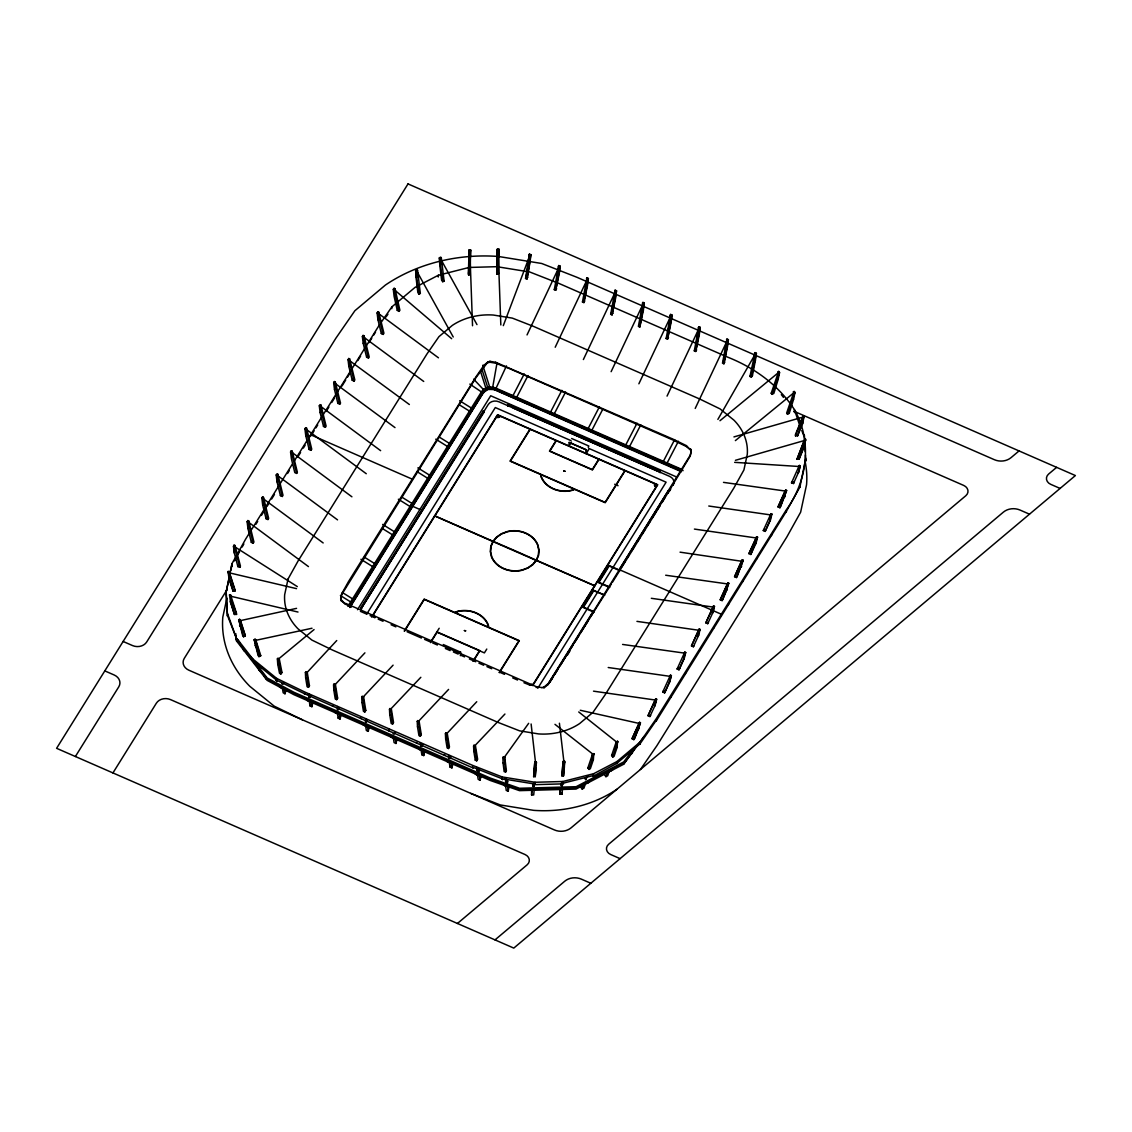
<?xml version="1.0" encoding="UTF-8"?>
<svg xmlns="http://www.w3.org/2000/svg" width="1132" height="1132" viewBox="0 0 1132 1132"><rect width="100%" height="100%" fill="white"/><g stroke="black" fill="none" stroke-linecap="round" stroke-linejoin="round"><path stroke-width="1.5" d="M468.436 273.109L469.044 249.96L470.615 249.917L470.12 274.807L468.549 274.85L468.436 273.109L470.021 273.067L470.12 274.807M468.549 274.85L469.044 249.96M496.722 272.331L497.316 249.167L498.901 249.125L498.405 274.029L496.835 274.071L496.722 272.331L498.306 272.288L498.405 274.029M496.835 274.071L497.316 249.167M470.374 257.304L470.615 249.917M498.66 256.525L498.901 249.125M248.729 522.361L308.456 566.594M263.402 498.844L323.172 542.95M320.88 406.501L380.635 450.663M733.946 436.91L803.013 417.085M735.418 460.314L804.484 440.504M292.254 464.247L245.644 539.101L231.947 563.708L226.032 592.56L229.315 577.334M227.532 616.204L226.004 591.937M227.447 615.935L226.131 590.777M231.947 563.708L231.565 566.608L231.989 565.208M237.055 640.599L237.621 641.335M227.574 613.77L237.479 641.151L227.49 615.553M243.38 649.796L244.526 651.268M252.464 660.48L253.044 661.215M237.564 639.368L252.719 658.909L252.634 660.692L276.632 680.205L304.664 693.789M258.804 669.677L259.95 671.149M276.632 680.205L276.732 678.436L252.719 658.909M279.562 687.011L281.344 687.973M286.269 689.261L284.995 693.774L283.212 692.826L282.264 688.058M310.536 436.528L310.621 434.745L412.274 479.161L412.232 480.053M305.088 693.973L304.154 693.562L473.247 768.062L472.341 767.057M306.97 700.383L308.838 701.203M312.998 702.123L311.88 706.708L310.012 705.887L309.248 701.217M332.327 705.873L333.261 706.283M335.143 712.693L337.025 713.514M341.723 594.569L476.077 377.494L488.076 361.787L484.029 365.197L476.119 376.616L348.415 581.721L341.765 593.677L340.704 599.295L340.732 598.22L341.397 600.936L340.69 599.111M351.415 607.077L345.515 604.219L341.312 599.889M341.171 714.433L340.053 719.032L338.185 718.212L337.421 713.528M361.023 608.846L361.094 607.36L483.548 410.675L483.944 412.373L361.023 608.846L488.26 404.478A7.91 6.537 2.8 0 1 498.901 401.789L660.296 472.313L660.366 470.827L508.367 404.407L508.056 406.275M361.49 609.044L361.561 607.559L484.015 410.888M360.5 718.183L361.433 718.594M363.315 725.004L365.197 725.824M369.343 726.744L368.24 731.343L366.358 730.522L365.594 725.838M391.771 308.668L391.856 306.885L415.02 287.401L438.367 275.232L469.129 267.449L469.044 269.232M388.248 730.31L389.182 730.72M388.715 730.508L388.8 728.739M391.064 737.13L392.945 737.951M397.091 738.871L395.988 743.469L394.106 742.649L393.342 737.965M412.939 504.617L412.855 506.4L419.901 509.471M438.268 277.015L438.367 275.232M415.996 742.436L416.93 742.847M418.812 749.257L420.694 750.077M424.84 750.997L423.722 755.582L421.854 754.761L421.09 750.091M444.168 754.747L445.102 755.157M446.984 761.567L448.866 762.388M453.012 763.308L451.909 767.906L450.027 767.086L449.262 762.402M460.37 655.697L460.696 652.018M483.972 366.075L484.029 365.197M349.901 607.516L483.251 392.79L488.288 388.913L495.193 389.776L681.407 471.153M483.548 410.675L483.944 412.373M483.223 393.384L484.864 390.696M484.836 391.29L488.288 388.913M681.379 471.747L492.378 388.8M475.157 773.878L477.011 775.293L479.727 770.383M495.604 363.16L495.646 362.268L489.845 361.334L489.802 362.226L495.604 363.16L509.485 368.608L673.087 440.093L686.346 446.517L690.591 449.97L686.388 445.626L673.13 439.202L495.646 362.268M481.185 775.618L480.081 780.217L478.199 779.396L477.435 774.712M508.296 405.893L508.367 404.407M502.183 776.948L535.026 782.269L534.941 784.052L502.099 778.731L502.183 776.948L472.865 765.473L304.749 692.006L276.732 678.436M503.853 785.198L505.778 786.471L508.013 781.363M509.145 786.485L508.197 791.141L506.245 790.461L505.48 784.32M536.257 687.577L536.299 686.685L345.557 603.342M531.63 790.221L531.587 795.018L533.696 794.961L534.276 789.032M532.549 790.278L534.658 790.221M535.238 784.052L534.163 784.674L563.495 783.853L562.462 783.302M541.874 687.633L544.082 687.082L543.841 688.072L547.888 684.662L555.826 672.351M588.654 449.645L586.164 453.734L586.475 449.871L569.141 442.287L569.014 446.093L571.476 442.131M559.986 787.914L559.873 794.239L561.981 794.183L562.562 788.254M560.835 789.499L562.944 789.443M593.592 773.722L562.816 781.505L562.731 783.287L593.508 775.505L593.592 773.722L616.94 761.553L640.104 742.068L656.348 718.579L786.301 509.853C807.342 481.029 812.535 441.183 794.395 409.586C778.533 385.022 754.181 367.56 727.211 356.962L559.095 283.495L529.776 272.005L498.66 266.968M586.249 449.984L586.348 453.564M591.286 404.35L591.328 403.459M590.833 616.487L594.159 610.742M587.027 783.344L588.796 782.424M593.734 775.392L592.814 776.439L617.478 763.01L616.6 763.477M667.951 491.26L668.347 492.944L667.951 491.26L619.77 568.66L619.643 570.698L612.454 582.23M620.166 570.344L619.77 568.66M610.785 770.963L612.553 770.043M616.94 761.553L616.855 763.336L640.019 743.851L656.263 720.362M235.81 633.665L236.248 640.599L267.081 680.346L293.825 694.638L490.184 780.443L519.461 790.645L576.032 789.075L623.548 764.312L636.184 746.752M631.373 754.124L632.491 752.667M640.019 743.851L640.104 742.068M660.055 472.695L660.366 470.827M656.489 720.009L655.98 721.367L786.471 511.225L786.004 511.989M670.724 697.128L671.205 696.364M686.346 446.517L686.388 445.626M662.121 502.452L690.152 456.182L691.213 450.55L691.185 451.64L690.506 448.909L691.227 450.748M685.086 674.064L685.567 673.285M699.449 650.985L699.93 650.221M713.825 627.92L714.292 627.156M721.24 615.992L721.325 614.223L619.685 569.806M728.187 604.842L728.668 604.078M742.55 581.777L743.031 581.013M756.912 558.713L757.393 557.935M771.274 535.634L771.755 534.87M794.395 409.586L799.291 424.175M786.216 511.636L799.914 487.029L800.013 485.246M804.385 435.183L805.22 451.753M805.729 459.719L805.758 461.177L805.432 455.036M805.828 458.191L799.914 487.029M684.436 653.122L684.803 652.089L685.737 652.499L684.28 658.329L678.988 669.819L677.12 668.998L684.803 652.089M698.628 630.071L691.482 645.933L693.364 646.754L698.642 635.264L700.1 629.434L699.166 629.024L698.784 630.015M756.091 537.771L756.615 536.752L757.563 537.162L756.105 542.978L750.813 554.468L748.931 553.647L756.261 537.771M770.595 514.664L770.977 513.673L771.925 514.084L770.467 519.913L765.175 531.403L763.293 530.583L770.977 513.673M533.653 776.679L534.799 762.161L536.384 762.119L536.059 768.246L535.238 776.637L533.653 776.679L534.799 762.161M561.939 775.901L563.085 761.383L564.656 761.341L564.344 767.468L563.524 775.859L561.939 775.901L563.085 761.383M336.742 640.542L306.814 672.762M393.087 665.163L363.047 697.128M448.583 689.416L418.458 721.353M476.756 701.727L446.701 733.706M443.263 644.533L460.54 652.159M569.339 442.584L586.433 449.928M240.409 620.619L296.57 608.365M531.587 795.018L532.167 789.089M534.318 783.273L534.021 786.33L532.96 786.358L533.271 783.302M535.747 768.501L535.238 776.637M536.059 765.317L536.384 762.119M559.873 794.239L560.453 788.311M562.604 782.495L562.307 785.537L561.246 785.566L561.543 782.523M564.033 767.722L563.524 775.859M564.344 764.524L564.656 761.341M796.985 459.267L804.597 439.372L805.644 439.343L804.13 447.013L799.079 459.21L796.985 459.267L804.286 440.716M529.394 254.106L528.616 261.407L530.073 261.916L527.031 278.996L525.559 278.486L529.394 254.106L530.866 254.615L530.073 261.916M558.232 269.897L558.769 265.539L560.184 266.161L559.293 273.42L555.713 290.287L554.298 289.679L558.769 265.539M586.404 282.208L586.942 277.849L588.357 278.472L587.466 285.731L583.886 302.598L582.471 301.989L586.942 277.849M614.591 294.518L615.129 290.16L616.53 290.783L615.638 298.041L612.058 314.922L610.657 314.3L615.129 290.16M642.339 306.645L641.971 309.56L643.386 310.168L639.806 327.035L638.391 326.426L642.863 302.286L644.278 302.909L643.386 310.168M670.073 318.771L670.611 314.413L672.026 315.036L671.135 322.295L667.555 339.161L666.14 338.553L670.611 314.413M698.26 331.082L698.784 326.724L700.199 327.346L699.307 334.605L695.727 351.472L694.312 350.863L698.784 326.724M726.602 341.949L726.97 339.034L728.371 339.657L727.48 346.916L723.9 363.797L722.499 363.174L726.97 339.034M278.401 659.093L314.073 629.562M798.768 466.738L799.319 465.45L800.296 465.79L798.796 471.69L793.461 483.534L791.509 482.855L799.319 465.45M754.45 356.905L754.053 359.792L755.384 360.5L752.426 375.668L751.308 377.126L749.964 376.418L755.044 352.576L756.388 353.283L755.384 360.5M525.559 278.486L526.847 273.435M527.356 269.996L528.106 264.846M527.031 278.996L530.866 254.615M555.84 284.726L556.42 281.316M557.001 277.92L557.581 274.51M555.713 290.287L560.184 266.161M583.886 302.598L588.357 278.472M612.483 307.649L613.063 304.239M613.643 300.829L614.223 297.433M612.058 314.922L616.53 290.783M639.651 323.186L640.231 319.776M640.811 316.366L641.391 312.956M639.806 327.035L644.278 302.909M667.979 331.902L668.559 328.492M669.139 325.082L669.72 321.672M667.555 339.161L672.026 315.036M696.152 344.213L696.732 340.803M697.312 337.393L697.892 333.997M695.727 351.472L700.199 327.346M724.027 358.236L723.447 361.632L724.862 362.254M725.485 349.703L726.065 346.307M723.9 363.797L728.371 339.657M777.826 373.121L719.966 420.722M347.906 606.327L481.411 391.898L483.322 389.422L487.623 387.186L492.731 387.045L496.976 363.174M589.008 769.406L592.022 760.463L592.461 754.308L593.791 753.615L593.352 759.77L590.324 768.713L589.008 769.406L587.862 767.921L592.461 754.308M612.766 757.025L615.78 748.082L616.218 741.927L617.548 741.234L617.11 747.403L614.082 756.332L612.766 757.025L611.605 755.553L616.218 741.927M751.308 377.126L756.388 353.283M778.009 374.848L778.703 371.395L771.203 393.243L772.066 394.346L773.835 393.427L778.165 379.404L779.552 372.513L778.703 371.395M793.589 399.271L794.975 392.394L794.112 391.276L786.627 413.109L787.49 414.227L789.259 413.307L793.589 399.271L792.725 398.167M669.847 676.313L608.224 667.512M678.988 669.819L683.558 659.489L685.016 653.659L684.223 653.532M698.642 635.264L697.935 636.41L699.378 630.595L698.571 630.17M727.437 583.871L720.207 599.79L722.089 600.611L722.81 599.451L728.824 583.291L727.89 582.881L727.168 584.041L728.117 584.452L726.659 590.267L722.089 600.611M765.175 531.403L769.746 521.06L771.203 515.244L770.453 514.72M230.772 570.57L231.862 565.491M226.881 598.177L222.82 617.053A117.275 96.885 2.8 0 0 249.875 686.36L274.227 706.156L302.513 719.853M340.746 598.404L341.765 593.677M690.152 456.182L691.171 451.442M633.835 739.649L638.207 729.602L640.443 722.768L639.552 722.287L632.052 738.701L633.835 739.649L634.67 738.559L640.443 722.768M656.645 699.222L654.48 706.198L655.202 705.052L656.645 699.222L655.711 698.812L648.028 715.721L649.909 716.542L650.617 715.382M670.427 675.167L662.744 692.062L664.625 692.883L669.196 682.554L671.375 675.578L670.427 675.167L669.72 676.313L670.653 676.724M664.625 692.883L669.918 681.393L671.375 675.578M714.462 606.37L712.297 613.346L713.004 612.186L714.462 606.37L713.528 605.96L705.844 622.855L707.726 623.675L708.434 622.529M736.451 577.546L743.2 560.227L742.252 559.816L741.531 560.963L734.569 576.712L736.451 577.546L737.173 576.386L743.2 560.227M750.813 554.468L757.563 537.162M797.607 435.806L804.173 415.939L803.126 415.968L795.414 434.561L795.499 435.862L797.607 435.806L802.659 423.609L804.173 415.939M779.906 507.759L786.641 490.439L785.707 490.029L784.985 491.189L778.024 506.938L779.906 507.759L780.613 506.598L786.641 490.439M804.456 444.126L805.644 439.343M800.296 465.79L798.202 472.893L798.796 471.69M798.796 466.893L799.701 466.992M638.929 723.39L580.292 710.273M772.066 394.346L779.552 372.513M787.49 414.227L794.975 392.394M592.248 758.157L593.791 753.615M581.027 787.589L582.173 789.075L583.772 784.334M584.579 778.137L585.725 779.623L586.829 776.368M587.72 775.901L585.725 779.623M585.541 783.415L583.942 788.155L582.173 789.075M614.987 748.804L617.548 741.234M604.771 775.222L605.931 776.693L607.53 771.953M609.299 771.034L607.7 775.774L605.931 776.693M255.705 640.344L311.993 628.246M755.964 538.011L756.841 538.308M723.504 482.373L785.198 491.033M503.301 325.634L529.606 256.087M335.228 383.493L394.997 427.599M795.499 435.862L803.126 415.968M639.552 722.287L632.052 738.701M655.711 698.812L648.028 715.721M649.909 716.542L655.202 705.052M699.166 629.024L691.482 645.933M713.528 605.96L705.844 622.855M707.726 623.675L713.004 612.186M727.89 582.881L720.207 599.79M742.252 559.816L734.569 576.712M756.615 536.752L748.931 553.647M785.707 490.029L778.024 506.938M492.731 387.045L496.071 388.205L506.457 365.877M527.031 334.93L558.84 267.534M555.204 347.241L587.013 279.845M583.376 359.551L615.185 292.155M611.124 371.678L642.934 304.282M638.873 383.805L670.682 316.408M667.045 396.115L698.854 328.719M695.218 408.426L727.027 341.029M665.687 575.226L727.367 583.914M233.461 546.374L234.055 545.171L235.031 545.511L240.451 566.113L239.857 567.316L237.904 566.637L234.352 553.109L233.461 546.374L234.437 546.714L239.857 567.316M234.437 546.714L235.031 545.511M234.352 553.109L234.055 545.171M237.904 566.637L238.484 565.434M502.891 757.549L503.287 756.756L504.745 757.266L506.386 770.482L505.608 772.081L504.136 771.571L503.061 762.897L502.891 757.549L504.348 758.058L505.608 772.081M504.348 758.058L504.745 757.266M505.622 781.674L506.414 780.075L507.391 780.415L506.598 782.014L505.622 781.674L505.226 778.519M791.509 482.855L792.103 481.652L794.056 482.331L793.461 483.534M712.976 607.049L651.325 598.304M512.994 395.592L524.243 373.914M516.744 397.233L527.993 375.555M550.591 412.02L561.84 390.342M554.34 413.661L565.604 391.983M588.187 428.462L599.436 406.77M591.951 430.103L602.394 409.968M625.784 444.89L637.047 423.212M629.548 446.532L640.797 424.854M663.394 461.318L674.644 439.64M667.144 462.96L678.393 441.282M588.201 447.225L588.838 446.022L571.646 438.508M234.437 560.878L236.149 557.807M237.862 554.722L239.574 551.652M242.135 547.039L243.847 543.954M690.195 455.29L548.751 683.686M717.886 419.406L754.888 354.712M75.377 756.516L118.803 686.784A10.542 8.716 2.8 0 0 114.191 674.997L104.809 670.894M247.116 521.725L247.823 520.564L248.771 520.975L253.936 542.03L253.214 543.19L251.332 542.37L247.95 528.545L247.116 521.725L248.05 522.135L253.214 543.19M261.832 498.08L262.553 496.92L263.487 497.33L268.652 518.385L267.93 519.531L266.062 518.711L262.666 504.9L261.832 498.08L262.765 498.49L267.93 519.531M276.194 475.001L276.916 473.855L277.849 474.266L283.014 495.321L282.307 496.467L280.425 495.646L277.029 481.836L276.194 475.001L277.142 475.412L282.307 496.467M290.556 451.937L291.278 450.777L292.212 451.187L297.376 472.242L296.669 473.402L294.787 472.582L291.391 458.757L290.556 451.937L291.504 452.347L296.669 473.402M304.918 428.872L305.64 427.712L306.588 428.122L311.753 449.178L311.031 450.324L309.149 449.503L305.767 435.693L304.918 428.872L305.866 429.283L311.031 450.324M319.295 405.794L320.002 404.648L320.95 405.058L326.115 426.099L325.393 427.259L323.511 426.439L320.13 412.628L319.295 405.794L320.229 406.204L325.393 427.259M333.657 382.729L334.365 381.569L335.313 381.979L340.477 403.034L339.756 404.195L337.874 403.374L334.492 389.55L333.657 382.729L334.591 383.14L339.756 404.195M348.019 359.651L348.741 358.504L349.675 358.915L354.84 379.97L354.118 381.116L352.25 380.295L348.854 366.485L348.019 359.651L348.953 360.061L354.118 381.116M362.382 336.586L363.103 335.44L364.037 335.85L369.202 356.891L368.48 358.052L366.612 357.231L363.216 343.406L362.382 336.586L363.315 336.996L368.48 358.052M377.098 312.941L377.819 311.781L378.767 312.191L383.932 333.247L383.21 334.407L381.328 333.586L377.947 319.762L377.098 312.941L378.046 313.352L383.21 334.407M248.05 522.135L248.771 520.975M262.765 498.49L263.487 497.33M277.142 475.412L277.849 474.266M291.504 452.347L292.212 451.187M305.866 429.283L306.588 428.122M320.229 406.204L320.95 405.058M334.591 383.14L335.313 381.979M348.953 360.061L349.675 358.915M363.315 336.996L364.037 335.85M378.046 313.352L378.767 312.191M247.95 528.545L248.658 527.399M262.666 504.9L263.388 503.754M277.029 481.836L277.75 480.675M305.767 435.693L306.475 434.532M320.13 412.628L320.837 411.468M334.492 389.55L335.214 388.403M348.854 366.485L349.576 365.325M363.216 343.406L363.938 342.26L363.103 335.44M377.947 319.762L378.654 318.616L377.819 311.781M294.122 461.248L307.041 440.518M308.824 437.631L379.432 324.856M255.818 524.413L257.686 521.428M261.407 515.428L263.275 512.442M266.996 506.457L268.864 503.457M271.666 498.971L274.453 494.472M287.514 473.516L289.368 470.516M297.758 457.045L300.56 452.545M303.362 448.06L305.159 445.173M312.333 433.641L314.13 430.754M315.927 427.868L317.724 424.995M326.115 411.51L328.903 407.025M331.704 402.539L334.506 398.04M341.963 386.069L345.685 380.069M347.552 377.083L349.42 374.084M357.811 360.613L360.599 356.127M368.99 342.642L371.791 338.157M373.659 335.157L375.513 332.171M251.332 542.37L252.054 541.209M266.062 518.711L266.77 517.565M280.425 495.646L281.146 494.5M309.149 449.503L309.871 448.357M323.511 426.439L324.233 425.278M337.874 403.374L338.595 402.214L340.477 403.034M352.25 380.295L352.958 379.149M366.612 357.231L367.32 356.071M381.328 333.586L382.05 332.426M112.945 772.93L156.358 703.198A10.542 8.716 2.8 0 1 170.55 699.618L525.078 854.547A7.811 6.452 2.8 0 1 527.158 864.806L457.441 923.471M226.825 590.041L184.261 658.399A10.542 8.716 2.8 0 0 188.86 670.201L554.355 829.912A14.235 11.759 2.8 0 0 571.066 827.86L965.822 495.717A7.811 6.452 2.8 0 0 963.742 485.444L794.551 411.51M305.385 672.507L305.852 671.743L307.267 672.351L309.46 685.794L308.498 687.322L307.097 686.714L305.654 677.898L305.385 672.507L306.786 673.13L308.498 687.322M306.786 673.13L307.267 672.351M349.986 605.733L483.307 391.601L488.345 387.724L495.25 388.587L683.091 470.671M349.93 606.922L483.251 392.79M554.298 289.679L555.26 288.136L556.661 288.759M357.486 609.723L490.708 395.761L677.035 477.18M308.994 697.001L309.942 695.458L310.89 695.869L309.927 697.411L308.994 697.001L308.47 693.789M366.966 613.671L495.307 407.548L571.037 440.645M310.012 705.887L310.96 704.359M371.593 617.053L497.556 414.722L657.777 484.737L532.705 685.624M333.558 684.818L334.039 684.053L335.44 684.662L337.633 698.104L336.671 699.633L335.27 699.024L333.827 690.209L333.558 684.818L334.959 685.44L336.671 699.633M334.959 685.44L335.44 684.662M582.471 301.989L583.433 300.447L584.848 301.07M338.128 707.769L337.166 709.311L338.1 709.722L339.062 708.179M338.185 718.212L339.133 716.669M361.731 697.128L362.212 696.364L363.613 696.972L365.806 710.415L364.858 711.957L363.443 711.335L361.999 702.519L361.731 697.128L363.131 697.751L364.858 711.957M404.251 631.033L424.146 599.083L454.654 612.412L457.47 611.351A24.437 20.192 2.8 0 1 488.246 624.807L488.812 627.34L519.333 640.67L499.438 672.62M529.932 429.17L510.037 461.12L540.558 474.45L541.124 476.982A24.437 20.192 2.8 0 0 571.901 490.439L574.716 489.378L605.224 502.707L625.119 470.756M363.131 697.751L363.613 696.972M404.534 631.147L424.288 599.436L518.909 640.783L499.155 672.507M530.215 429.297L510.461 461.007L605.082 502.353L624.836 470.643M610.657 314.3L611.605 312.757L613.02 313.38M366.301 720.079L365.339 721.622L366.273 722.032L367.235 720.49M430.358 642.438L439.188 628.26M556.038 440.574L549.459 451.144L592.432 469.922L599.012 459.351M430.641 642.566L437.079 632.222M556.321 440.702L549.883 451.045L592.291 469.568L598.729 459.224M389.479 709.255L389.96 708.49L391.361 709.099L393.554 722.541L392.606 724.07L391.191 723.461L389.748 714.646L389.479 709.255L390.88 709.877L392.606 724.07M390.88 709.877L391.361 709.099M394.983 732.616L394.021 734.159L393.087 733.748M417.227 721.381L417.708 720.617L419.109 721.226L421.302 734.668L420.34 736.196L418.939 735.588L417.496 726.772L417.227 721.381L418.628 722.004L420.34 736.196M418.628 722.004L419.109 721.226M666.14 338.553L667.102 337.011L668.517 337.633M473.049 661.088L479.487 650.744M473.332 661.215L479.911 650.645L436.938 631.868M420.835 745.875L421.797 744.332L422.731 744.743L421.769 746.285L420.835 745.875L420.312 742.663M486.774 649.061L484.397 652.895L436.796 632.095M421.854 754.761L422.802 753.233M445.4 733.692L445.881 732.928L447.282 733.536L449.475 746.978L448.527 748.507L447.112 747.898L445.668 739.083L445.4 733.692L446.8 734.314L448.527 748.507M446.8 734.314L447.282 733.536M694.312 350.863L695.274 349.321L696.689 349.944M449.008 758.185L449.97 756.643L450.904 757.053L449.942 758.596L449.008 758.185L448.484 754.973M450.027 767.086L450.975 765.543M473.572 746.002L474.053 745.238L475.454 745.847L477.647 759.289L476.699 760.831L475.284 760.209L473.841 751.393L473.572 746.002L474.987 746.625L476.699 760.831M474.987 746.625L475.454 745.847M475.284 760.209L476.247 758.666M479.077 769.364L478.128 770.906L477.18 770.496L478.143 768.953M532.875 684.775A2.632 2.179 2.8 0 0 529.719 685.214A2.632 2.179 2.8 0 1 532.861 684.789L657.352 484.85L497.698 415.076L373.206 615.016A2.632 2.179 2.8 0 1 374.593 617.435M583.518 607.134L593.692 590.805M598.955 582.343L609.129 566.014M537.757 688.313L666.097 482.19L588.753 448.385M547.35 684.959L593.692 610.544M550.053 681.988L552.841 677.516M554.694 674.545L558.401 668.587M560.255 665.616L567.67 653.702M570.443 649.23L573.231 644.773M575.084 641.802L578.792 635.844M580.631 632.859L588.046 620.959M621.553 567.16L625.246 561.217M627.1 558.232L628.953 555.26M631.741 550.789L634.514 546.332M637.302 541.86L640.075 537.403M641.929 534.417L644.716 529.96M647.49 525.489L650.277 521.031M652.131 518.046L655.838 512.088M657.692 509.117L665.107 497.217M611.535 583.716L547.888 684.662M620.534 569.255L660.267 505.438M567.203 655.4L569.99 650.928M669.154 491.67L670.738 489.109M685.016 653.659L685.737 652.499M699.378 630.595L700.1 629.434M728.117 584.452L728.824 583.291M771.203 515.244L771.925 514.084M662.744 692.062L663.465 690.916L665.347 691.737M677.12 668.998L677.827 667.852L679.709 668.672M763.293 530.583L764.015 529.422M669.196 682.554L669.918 681.393M683.558 659.489L684.28 658.329M726.659 590.267L727.381 589.121M741.021 567.203L741.743 566.057M755.384 544.138L756.105 542.978M769.746 521.06L770.467 519.913M784.476 497.415L785.183 496.269M693.364 646.754L694.072 645.594M644.037 736.508L623.548 764.312M291.999 452.418L351.911 496.807M381.343 322.096L391.856 306.885M386.026 316.96L387.951 314.201M640.415 769.505L656.815 745.804L786.811 537.021L800.635 512.188L806.55 484.737A117.275 96.885 2.8 0 0 805.064 461.332M306.333 429.396L366.273 473.728M504.094 757.633L528.644 723.334M393.299 289.396L394.148 288.306L395.04 288.787L399.907 310.267L399.072 311.357L397.275 310.409L394.092 296.301L393.299 289.396L394.205 289.877L399.072 311.357M394.205 289.877L395.04 288.787M397.275 310.409L398.124 309.305M277.368 658.881L277.934 658.145L279.279 658.866L281.995 672.55L280.877 674.007L279.533 673.299L277.75 664.314L277.368 658.881L278.713 659.588L280.877 674.007M278.713 659.588L279.279 658.866M283.835 682.808L282.703 684.266L281.811 683.785M749.964 376.418L751.082 374.961L752.426 375.668M638.207 729.602L639.042 728.513M635.193 746.936L623.661 761.949L576.146 786.698L519.574 788.268L490.298 778.066L293.938 692.26L267.209 677.983L250.186 656.036M554.977 724.338L593.253 754.45M364.914 652.853L334.775 684.959M420.835 677.29L390.611 709.184M504.929 714.037L474.633 745.931M349.392 360.514L409.36 404.52M684.308 653.093L622.586 644.433M543.884 687.181L547.93 683.77M1019.055 450.918L1011.06 457.639A14.235 11.759 2.8 0 1 994.349 459.691L576.995 277.312L541.69 263.487L498.377 256.469A158.423 130.873 2.8 0 0 385.446 285.023L354.882 310.734L335.85 338.256L146.693 641.986A10.542 8.716 2.8 0 1 132.515 645.565L123.119 641.462M495.009 939.885L564.727 881.234A14.235 11.759 2.8 0 1 581.438 879.168L590.819 883.271M1056.623 467.346L1048.628 474.053A7.811 6.452 2.8 0 0 1050.708 484.326L1060.09 488.43M735.376 440.603L793.405 393.129M529.479 685.044L533.016 684.563M798.881 466.483L734.654 462.351M415.642 270.194L416.958 269.501L417.538 270.237L420.34 293.414L419.01 294.108L417.864 292.622L416.024 277.411L415.642 270.194L419.01 294.108M439.386 257.813L440.716 257.12L441.296 257.855L444.098 281.033L442.768 281.726L441.622 280.241L439.782 265.03L439.386 257.813L442.768 281.726M416.208 270.93L417.538 270.237M439.966 258.549L441.296 257.855M416.024 277.411L417.354 276.732L416.958 269.501M439.782 265.03L441.112 264.35L440.956 261.45M238.781 619.77L239.659 619.317L240.522 620.421L245.333 635.844L243.564 636.764L242.701 635.66L238.781 619.77L243.564 636.764M239.63 620.888L240.522 620.421M254.191 639.651L255.082 639.198L255.945 640.302L260.756 655.725L258.987 656.645L258.124 655.541L254.191 639.651L258.987 656.645M255.054 640.769L255.945 640.302M771.203 393.243L772.972 392.309M593.041 755.044L594.357 754.351M616.798 742.663L618.114 741.969M592.022 760.463L593.352 759.77M615.78 748.082L617.11 747.403M587.862 767.921L589.178 767.241M611.605 755.553L612.936 754.86M623.605 763.124L576.089 787.886L519.517 789.457L490.241 779.255L293.881 693.449L267.152 679.172L236.305 639.41L236.093 635.943M563.906 761.779L559.406 723.221M469.087 250.823L470.671 250.78M497.373 250.045L498.957 250.002M470.87 267.407L496.934 266.685M488.26 389.507L492.349 389.394M803.196 417.284L804.258 417.255M804.682 440.688L805.729 440.659M228.027 571.504L229.074 571.476L234.975 589.687L235.06 591.003L232.951 591.06L229.089 579.103L228.027 571.504L228.112 572.806L229.272 572.764L235.06 591.003M234.975 589.687L232.867 589.744L232.951 591.06M229.499 594.908L230.546 594.88L236.446 613.091L236.531 614.407L234.423 614.464L230.56 602.507L229.499 594.908L236.531 614.407M534.856 763.025L536.427 762.982M563.142 762.246L564.712 762.204M534.474 768.288L536.059 768.246M562.76 767.51L564.344 767.468M535.026 782.269L562.816 781.505M708.774 506.018L770.354 514.876M694.411 529.083L755.992 537.941M680.049 552.161L741.701 561.274M636.948 621.369L698.529 630.227M593.508 691.157L655.074 700M536.299 686.685L542.101 687.633M296.542 588.64L229.343 572.849L229.074 571.476M230.857 596.267L298.013 612.044M529.012 254.898L530.469 255.407M526.352 276.873L527.823 277.397M503.061 762.897L504.518 763.407M504.929 769.972L506.386 770.482M523.918 682.752L530.087 685.157M472.766 767.241L502.099 778.731M470.7 793.362L500.287 804.951L533.611 810.342A117.275 96.885 2.8 0 0 616.926 789.273M558.288 266.303L559.703 266.926M586.475 278.628L587.876 279.236M614.648 290.938L616.049 291.547M642.396 303.065L643.797 303.673M670.13 315.177L671.545 315.8M698.317 327.502L699.717 328.11M726.489 339.812L727.89 340.421M1029.483 514.183L1020.102 510.079A14.235 11.759 2.8 0 0 1003.391 512.131L608.634 844.274A7.811 6.452 2.8 0 0 610.714 854.533L620.095 858.636M784.985 491.189L785.933 491.599M496.071 388.205L682.525 469.681M508.127 404.789L660.126 471.209M513.15 408.001L669.691 476.416A7.91 6.537 2.8 0 1 673.144 485.26M614.676 484.227L618.058 485.713M741.531 560.963L742.479 561.373M712.806 607.106L713.754 607.516M619.699 570.146L608.889 565.42L598.248 582.513L609.511 587.451M608.648 565.802L619.926 570.726M598.488 582.131L609.752 587.055M411.001 504.985L412.883 505.806M434.929 515.895L493.014 541.28L496.538 537.092L501.377 533.752L507.136 531.573A24.437 20.192 2.8 0 1 537.926 545.016L539.087 550.223L538.577 555.472L536.511 560.283L594.583 585.668M434.575 515.895L492.859 541.506L490.793 546.317L490.283 551.567L491.444 556.774A24.437 20.192 2.8 0 0 522.234 570.231L527.993 568.052L532.832 564.698L536.356 560.51L594.795 585.909M593.225 590.593L604.729 595.135L593.451 590.211L582.81 607.304L593.607 612.03M583.051 606.922L594.314 611.846M654.989 699.958L655.937 700.368M360.4 611.365L366.867 614.181M370.107 615.596L374.961 617.718M378.187 619.133L383.041 621.256M391.049 624.751L395.846 626.845M407.025 631.741L421.401 638.024M424.599 639.41L429.396 641.504M432.594 642.905L437.391 644.999M445.371 648.495L450.168 650.589M453.366 651.975L458.149 654.07M461.347 655.47L464.545 656.871M469.341 658.966L475.737 661.753M478.921 663.154L483.718 665.248M486.916 666.649L491.713 668.743M499.736 672.252L504.589 674.361M512.669 677.898L517.522 680.021M305.654 677.898L307.069 678.507M333.827 690.209L335.242 690.817M361.999 702.519L363.414 703.128M389.748 714.646L391.163 715.254M417.496 726.772L418.911 727.381M445.668 739.083L447.083 739.691M473.841 751.393L475.256 752.002M308.046 685.171L309.46 685.794M336.232 697.482L337.633 698.104M364.405 709.792L365.806 710.415M419.901 734.045L421.302 734.668M754.478 353.297L755.822 354.019M638.717 723.376L639.608 723.857M277.75 664.314L279.08 665.022M280.651 671.828L281.995 672.55M373.362 614.775L374.961 616.855M459.663 400.742L471.365 408.029M459.21 404.732L469.455 411.114M439.131 436.994L449.362 443.376M435.749 439.159L447.451 446.447M417.864 467.884L429.566 475.171M417.411 471.874L427.655 478.256M401.733 497.061L411.963 503.443M398.351 499.226L410.053 506.528M382.658 524.427L394.361 531.715M382.206 528.403L392.45 534.785M364.32 557.142L374.565 563.524M360.938 559.307L372.64 566.594M342.317 592.475L352.561 598.856M340.407 595.545L350.651 601.927M234.947 546.926L297.306 586.602M469.837 384.088L481.411 391.898M378.612 313.606L438.452 357.811M363.881 337.251L423.722 381.456M277.694 475.666L337.548 519.871M578.735 711.957L616.699 742.111M341.27 600.781L345.515 604.219M394.813 290.174L451.668 338.694M473.643 379.135L483.322 389.422M777.811 371.862L778.674 372.966M793.235 391.743L794.098 392.846M777.316 378.286L778.165 379.404M781.321 394.629L783.486 397.417M788.396 412.19L789.259 413.307M442.952 279.562L444.098 281.033M419.194 291.943L420.34 293.414M239.545 625.543L240.409 626.647M254.969 645.41L255.832 646.528M245.333 635.844L239.659 619.317M259.893 654.621L260.756 655.725M261.916 667.413L262.483 668.149M236.362 638.222L239.56 642.339M440.744 259.115L476.982 324.615M416.986 271.496L453.225 336.996M801.796 430.57L803.663 435.367M229.485 579.287L232.385 588.258M482.77 365.268L489.732 387.13M481.737 368.678L487.623 387.186M480.506 371.282L485.854 388.106M255.082 639.198L259.412 653.079M265.1 675.988L266.034 678.974M263.954 674.516L264.888 677.502M284.047 689.006L284.995 693.774M479.317 775.533L480.081 780.217M474.053 745.238L474.874 750.275M477.605 767.694L478.128 770.906M476.657 767.284L477.18 770.496M450.89 761.666L451.909 767.906M445.881 732.928L446.701 737.965M422.703 749.342L423.722 755.582M417.708 720.617L418.246 723.971M395.224 738.786L395.988 743.469M367.476 726.659L368.24 731.343M362.212 696.364L362.764 699.717M365.749 718.82L366.273 722.032M339.289 714.349L340.053 719.032M334.039 684.053L334.577 687.407M337.577 706.51L338.1 709.722M311.116 702.038L311.88 706.708M309.404 694.199L309.927 697.411M230.574 596.38L230.546 594.88M507.433 785L508.197 791.141M506.216 778.858L506.598 782.014M348.741 358.504L349.364 363.627M334.365 381.569L334.789 384.979M305.64 427.712L306.263 432.834M291.278 450.777L291.702 454.201M262.553 496.92L263.176 502.042M247.823 520.564L248.46 525.687M531.12 723.999L535.535 762.643M394.148 288.306L394.53 291.759M802.574 422.307L802.659 423.609M804.13 447.013L804.06 445.711L799.079 459.21M562.307 785.537L562.194 783.797L561.147 783.825L561.246 785.566M561.868 792.442L561.981 794.183M534.021 786.33L533.908 784.575L532.861 784.618L532.96 786.358M234.423 614.464L230.475 601.205L230.56 602.507M229.004 577.801L229.089 579.103M498.151 250.964L500.825 324.955M469.865 251.757L472.539 325.747M656.008 487.001A2.957 2.448 2.8 0 1 654.721 483.704M656.164 486.774A2.632 2.179 2.8 0 1 655.004 483.817M500.047 416.109A2.632 2.179 2.8 0 1 496.509 417M500.33 416.236A2.957 2.448 2.8 0 1 496.354 417.241M276.052 679.908L276.916 680.969L276.052 679.908M487.878 361.886L487.835 362.778L490.029 362.212L490.085 361.334L487.878 361.886M501.745 778.618L502.707 779.552L501.745 778.618M639.651 744.332L640.217 743.611L639.651 744.332M794.155 411.185L794.706 412.515L794.155 411.185M799.786 487.312L800.183 486.505L799.786 487.312M464.389 630.566L465.634 630.793L464.389 630.566M491.104 546.374L490.609 551.567L491.755 556.689A24.126 19.923 2.8 0 0 522.135 569.976L527.809 567.825L532.606 564.514L536.073 560.397L493.142 541.634L491.104 546.374M515.315 550.874L536.228 560.156L538.266 555.416L538.761 550.237L537.615 545.1A24.126 19.923 2.8 0 0 507.235 531.814L501.561 533.964L496.764 537.275L493.297 541.393L515.315 550.874M563.736 470.997L564.981 471.223L563.736 470.997M288.037 579.018L284.67 594.668A58.468 48.294 2.8 0 0 297.971 628.769L311.88 640.075L332.369 649.994L498.179 722.457L519.602 730.847L538.648 733.932A58.468 48.294 2.8 0 0 579.626 723.574L593.027 712.297L605.012 694.963L733.819 488.09L743.922 469.95L747.29 454.286A58.468 48.294 2.8 0 0 733.989 420.198L720.065 408.893L699.59 398.959L533.78 326.511L512.343 318.12L493.311 315.036A58.468 48.294 2.8 0 0 452.333 325.393L438.933 336.671L426.948 353.991L298.14 560.864L288.037 579.018M408.015 183.908L56.6 748.309L513.787 948.092L1075.4 475.553L408.015 183.908M574.363 489.222L571.802 490.184A24.126 19.923 2.8 0 1 541.421 476.912L540.912 474.605L574.363 489.222M457.569 611.605L455.007 612.568L488.458 627.185L487.949 624.878A24.126 19.923 2.8 0 0 457.569 611.605"/></g></svg>
